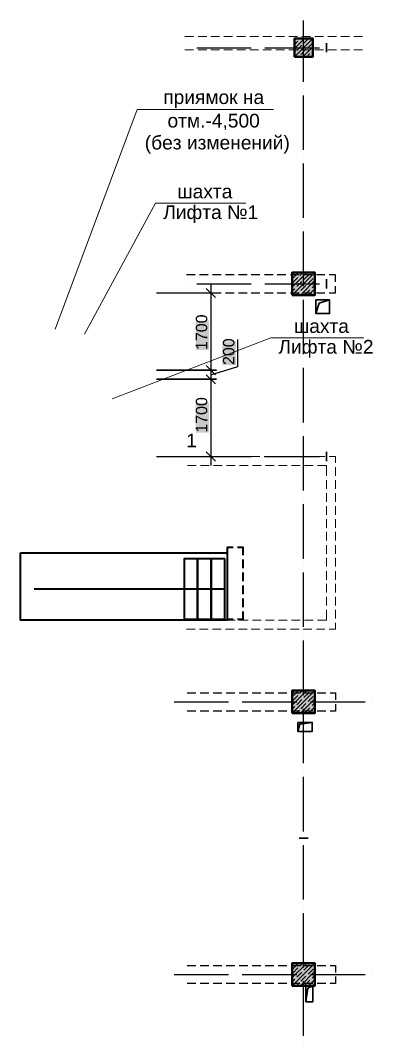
# Model space of a CAD drawing. Header units: millimetres. Extents: x -56773 to 323062, y -262288 to 76460.
# Drawn here: x 120392 to 128139, y 53960 to 76460 of the extents above; entities that cross this region are included whole.
import ezdxf

# ---------------------------------------------------------------- set-up
doc = ezdxf.new("R2010")
doc.units = ezdxf.units.MM
for name, color, linetype in [('PDF _0', 7, 'Continuous'), ('PDF _00 ConLine', 7, 'Continuous'), ('PDF _00 БАЛКИ', 7, 'Continuous'), ('PDF _00 выноски', 7, 'Continuous'), ('PDF _00 КОЛОННА 400', 7, 'Continuous'), ('PDF _00 КОЛОННА 500', 7, 'Continuous'), ('PDF _00 ЛЕСТНИЦА', 7, 'Continuous'), ('PDF _00 ПЛИТА', 7, 'Continuous'), ('PDF _00 СТЕНЫ', 7, 'Continuous'), ('PDF _ОВ_отв.сущ.на плане', 7, 'Continuous'), ('PDF _ОВ_отверстия 2026.03.02_пробивать', 7, 'Continuous'), ('PDF _Текст', 7, 'Continuous')]:
    doc.layers.add(name, color=color, linetype=linetype)
doc.styles.add('PDF GOSTCommon', font='arial.ttf')

msp = doc.modelspace()

# ---------------------------------------------------------------- linework, layer by layer
at = {"layer": 'PDF _0', "lineweight": 25}
for points in [[(124680.031, 70359.6746), (124481.0655, 70558.6401)], [(124481.0655, 66960.3285), (124680.031, 66761.363)]]:
    msp.add_lwpolyline(points, dxfattribs=at)
for points in [[(124481.0655, 68861.0837), (124680.031, 68662.1182)], [(124481.0655, 68662.1182), (124680.031, 68458.9194)]]:
    msp.add_lwpolyline(points, close=True, dxfattribs=at)
at = {"layer": 'PDF _00 ConLine', "lineweight": 25}
for points in [[(126623.1193, 75109.4459), (126623.1193, 76459.8711)], [(124121.2344, 75858.7414), (124121.2344, 75858.7414)], [(124273.6335, 75858.7414), (125471.6596, 75858.7414)], [(125624.0586, 75858.7414), (125624.0586, 75858.7414)], [(125772.2244, 75858.7414), (126970.2505, 75858.7414)], [(127122.6496, 75960.3408), (127122.6496, 75761.3753), (127122.6496, 75960.3408)], [(127122.6496, 75858.7414), (127122.6496, 75858.7414)], [(126623.1193, 74961.2801), (126623.1193, 74961.2801)], [(126623.1193, 73610.855), (126623.1193, 74808.8811)], [(126623.1193, 73458.4559), (126623.1193, 73458.4559)], [(126623.1193, 72112.264), (126623.1193, 73310.2901)], [(126623.1193, 71959.8649), (126623.1193, 71959.8649)], [(126623.1193, 70609.4398), (126623.1193, 71811.6992)], [(124121.2344, 70660.2395), (124121.2344, 70660.2395)], [(124273.6335, 70660.2395), (125471.6596, 70660.2395)], [(124578.4316, 70660.2395), (124578.4316, 68560.5188)], [(125624.0586, 70660.2395), (125624.0586, 70660.2395)], [(125772.2244, 70660.2395), (126970.2505, 70660.2395)], [(127122.6496, 70761.8389), (127122.6496, 70558.6401), (127122.6496, 70761.8389)], [(127122.6496, 70660.2395), (127122.6496, 70660.2395)], [(123384.6388, 70461.274), (124705.4309, 70461.274)], [(126623.1193, 70461.274), (126623.1193, 70461.274)], [(126623.1193, 69110.8488), (126623.1193, 70308.8749)], [(124578.4316, 68662.1182), (125175.328, 68839.9171), (125175.328, 69436.8135)], [(124578.4316, 68958.4498), (124578.4316, 68361.5534)], [(126623.1193, 68958.4498), (126623.1193, 68958.4498)], [(124578.4316, 68759.4843), (124578.4316, 66659.7637)], [(126623.1193, 67608.0246), (126623.1193, 68810.284)], [(126623.1193, 67459.8588), (126623.1193, 67459.8588)], [(126623.1193, 66109.4336), (126623.1193, 67311.693)], [(123384.6388, 66858.7291), (124705.4309, 66858.7291)], [(124121.2344, 66858.7291), (124121.2344, 66858.7291)], [(124273.6335, 66858.7291), (125471.6596, 66858.7291)], [(125624.0586, 66858.7291), (125624.0586, 66858.7291)], [(125772.2244, 66858.7291), (126970.2505, 66858.7291)], [(127122.6496, 66960.3285), (127122.6496, 66761.363), (127122.6496, 66960.3285)], [(127122.6496, 66858.7291), (127122.6496, 66858.7291)], [(126623.1193, 65961.2679), (126623.1193, 65961.2679)], [(126623.1193, 64610.8427), (126623.1193, 65808.8688)], [(126623.1193, 64458.4436), (126623.1193, 64458.4436)], [(126623.1193, 63108.0185), (126623.1193, 64310.2779)], [(126623.1193, 62959.8527), (126623.1193, 62959.8527)], [(126623.1193, 61609.4275), (126623.1193, 62811.6869)], [(123774.1032, 61461.2618), (124972.1292, 61461.2618)], [(125120.295, 61461.2618), (125120.295, 61461.2618)], [(125272.6941, 61461.2618), (126470.7202, 61461.2618)], [(126623.1193, 61461.2618), (126623.1193, 61461.2618)], [(126623.1193, 61461.2618), (126623.1193, 61461.2618)], [(126771.285, 61461.2618), (127973.5444, 61461.2618)], [(128121.7102, 61461.2618), (128121.7102, 61461.2618)], [(126623.1193, 60110.8366), (126623.1193, 61308.8627)], [(126623.1193, 59958.4375), (126623.1193, 59958.4375)], [(126623.1193, 58608.0123), (126623.1193, 59810.2717)], [(126521.5199, 58459.8466), (126720.4853, 58459.8466), (126521.5199, 58459.8466)], [(126623.1193, 58459.8466), (126623.1193, 58459.8466)], [(126623.1193, 57109.4214), (126623.1193, 58307.4475)], [(126623.1193, 56961.2556), (126623.1193, 56961.2556)], [(126623.1193, 55610.8305), (126623.1193, 56808.8565)], [(123774.1032, 55458.4314), (124972.1292, 55458.4314)], [(125120.295, 55458.4314), (125120.295, 55458.4314)], [(125272.6941, 55458.4314), (126470.7202, 55458.4314)], [(126623.1193, 55458.4314), (126623.1193, 55458.4314)], [(126623.1193, 55458.4314), (126623.1193, 55458.4314)], [(126771.285, 55458.4314), (127973.5444, 55458.4314)], [(128121.7102, 55458.4314), (128121.7102, 55458.4314)], [(126623.1193, 54108.0062), (126623.1193, 55310.2656)], [(126623.1193, 53959.8404), (126623.1193, 53959.8404)]]:
    msp.add_lwpolyline(points, dxfattribs=at)
at = {"layer": 'PDF _00 ConLine', "color": 7, "lineweight": 0, "true_color": 0xffffff}
for points in [[(127122.6496, 75960.3408), (127122.6496, 75761.3753), (127122.6496, 75960.3408)], [(127122.6496, 70761.8389), (127122.6496, 70558.6401), (127122.6496, 70761.8389)], [(127122.6496, 66960.3285), (127122.6496, 66761.363), (127122.6496, 66960.3285)], [(126521.5199, 58459.8466), (126720.4853, 58459.8466), (126521.5199, 58459.8466)]]:
    msp.add_lwpolyline(points, dxfattribs=at)
at = {"layer": 'PDF _00 ConLine', "lineweight": 25}
for points in [[(124705.4309, 68759.4843), (123384.6388, 68759.4843)], [(124705.4309, 68560.5188), (123384.6388, 68560.5188)]]:
    msp.add_lwpolyline(points, close=True, dxfattribs=at)
at = {"layer": 'PDF _00 ConLine', "color": 7, "true_color": 0xffffff, "transparency": 33554559}
for points in [[(124244.0003, 69203.9816), (124540.3319, 69203.9816), (124244.0003, 69851.6777)], [(124540.3319, 69203.9816), (124244.0003, 69851.6777), (124540.3319, 69851.6777)], [(124836.6634, 68873.7836), (125137.2282, 68873.7836), (124836.6634, 69398.7138)], [(125137.2282, 68873.7836), (124836.6634, 69398.7138), (125137.2282, 69398.7138)], [(124244.0003, 67383.6593), (124540.3319, 67383.6593), (124244.0003, 68035.5887)], [(124540.3319, 67383.6593), (124244.0003, 68035.5887), (124540.3319, 68035.5887)]]:
    msp.add_solid(points, dxfattribs=at)
at = {"layer": 'PDF _00 БАЛКИ', "lineweight": 25}
for points in [[(124235.5337, 70859.2049), (124045.0349, 70859.2049)], [(124519.1653, 70859.2049), (124328.6665, 70859.2049)], [(124807.0302, 70859.2049), (124616.5314, 70859.2049)], [(125090.6619, 70859.2049), (124900.163, 70859.2049)], [(125378.5268, 70859.2049), (125188.0279, 70859.2049)], [(125662.1584, 70859.2049), (125471.6596, 70859.2049)], [(125950.0233, 70859.2049), (125759.5245, 70859.2049)], [(126233.655, 70859.2049), (126043.1561, 70859.2049)], [(126521.5199, 70859.2049), (126331.021, 70859.2049)], [(126805.1515, 70859.2049), (126614.6527, 70859.2049)], [(127093.0164, 70859.2049), (126902.5176, 70859.2049)], [(127321.615, 70706.8059), (127321.615, 70859.2049), (127186.1492, 70859.2049)], [(124045.0349, 70461.274), (124235.5337, 70461.274)], [(124328.6665, 70461.274), (124519.1653, 70461.274)], [(124616.5314, 70461.274), (124807.0302, 70461.274)], [(124900.163, 70461.274), (125090.6619, 70461.274)], [(125188.0279, 70461.274), (125378.5268, 70461.274)], [(125471.6596, 70461.274), (125662.1584, 70461.274)], [(125759.5245, 70461.274), (125950.0233, 70461.274)], [(126043.1561, 70461.274), (126233.655, 70461.274)], [(126331.021, 70461.274), (126521.5199, 70461.274)], [(126614.6527, 70461.274), (126805.1515, 70461.274)], [(126902.5176, 70461.274), (127093.0164, 70461.274)], [(127186.1492, 70461.274), (127321.615, 70461.274), (127321.615, 70613.6731)], [(124061.9681, 61660.2272), (124252.4669, 61660.2272)], [(124349.833, 61660.2272), (124540.3319, 61660.2272)], [(124633.4646, 61660.2272), (124823.9635, 61660.2272)], [(124921.3296, 61660.2272), (125111.8284, 61660.2272)], [(125204.9612, 61660.2272), (125395.46, 61660.2272)], [(125492.8261, 61660.2272), (125683.3249, 61660.2272)], [(125776.4577, 61660.2272), (125966.9566, 61660.2272)], [(126064.3226, 61660.2272), (126254.8215, 61660.2272)], [(126347.9543, 61660.2272), (126538.4531, 61660.2272)], [(126635.8192, 61660.2272), (126826.318, 61660.2272)], [(126919.4508, 61660.2272), (127109.9497, 61660.2272)], [(127207.3157, 61660.2272), (127321.615, 61660.2272), (127321.615, 61507.8281)], [(124252.4669, 61258.063), (124061.9681, 61258.063)], [(124540.3319, 61258.063), (124349.833, 61258.063)], [(124823.9635, 61258.063), (124633.4646, 61258.063)], [(125111.8284, 61258.063), (124921.3296, 61258.063)], [(125395.46, 61258.063), (125204.9612, 61258.063)], [(125683.3249, 61258.063), (125492.8261, 61258.063)], [(125966.9566, 61258.063), (125776.4577, 61258.063)], [(126254.8215, 61258.063), (126064.3226, 61258.063)], [(126538.4531, 61258.063), (126347.9543, 61258.063)], [(126826.318, 61258.063), (126635.8192, 61258.063)], [(127109.9497, 61258.063), (126919.4508, 61258.063)], [(127321.615, 61410.4621), (127321.615, 61258.063), (127207.3157, 61258.063)], [(124061.9681, 55657.3968), (124252.4669, 55657.3968)], [(124349.833, 55657.3968), (124540.3319, 55657.3968)], [(124633.4646, 55657.3968), (124823.9635, 55657.3968)], [(124921.3296, 55657.3968), (125111.8284, 55657.3968)], [(125204.9612, 55657.3968), (125395.46, 55657.3968)], [(125492.8261, 55657.3968), (125683.3249, 55657.3968)], [(125776.4577, 55657.3968), (125966.9566, 55657.3968)], [(126064.3226, 55657.3968), (126254.8215, 55657.3968)], [(126347.9543, 55657.3968), (126538.4531, 55657.3968)], [(126635.8192, 55657.3968), (126826.318, 55657.3968)], [(126919.4508, 55657.3968), (127109.9497, 55657.3968)], [(127207.3157, 55657.3968), (127321.615, 55657.3968), (127321.615, 55504.9978)], [(127321.615, 55411.865), (127321.615, 55259.4659), (127207.3157, 55259.4659)], [(124252.4669, 55259.4659), (124061.9681, 55259.4659)], [(124540.3319, 55259.4659), (124349.833, 55259.4659)], [(124823.9635, 55259.4659), (124633.4646, 55259.4659)], [(125111.8284, 55259.4659), (124921.3296, 55259.4659)], [(125395.46, 55259.4659), (125204.9612, 55259.4659)], [(125683.3249, 55259.4659), (125492.8261, 55259.4659)], [(125966.9566, 55259.4659), (125776.4577, 55259.4659)], [(126254.8215, 55259.4659), (126064.3226, 55259.4659)], [(126538.4531, 55259.4659), (126347.9543, 55259.4659)], [(126826.318, 55259.4659), (126635.8192, 55259.4659)], [(127109.9497, 55259.4659), (126919.4508, 55259.4659)]]:
    msp.add_lwpolyline(points, dxfattribs=at)
at = {"layer": 'PDF _00 выноски', "lineweight": 18}
for points in [[(121153.6857, 69665.4121), (122957.0748, 74499.8496), (125958.49, 74499.8496)], [(121801.3818, 69555.3461), (123363.4723, 72438.2287), (125348.8936, 72438.2287)], [(122410.9781, 68128.7214), (125899.2236, 69470.68), (127943.9113, 69470.68)]]:
    msp.add_lwpolyline(points, dxfattribs=at)
at = {"layer": 'PDF _00 КОЛОННА 400', "color": 7, "lineweight": 0, "true_color": 0xffffff}
msp.add_lwpolyline([(126424.1538, 75659.7759), (126424.1538, 76061.9401)], dxfattribs=at)
at = {"layer": 'PDF _00 КОЛОННА 400', "lineweight": 35}
for points in [[(126424.1538, 75659.7759), (126424.1538, 76061.9401), (126822.0847, 76061.9401), (126822.0847, 75659.7759)], [(126424.1538, 75659.7759), (126822.0847, 75659.7759), (126822.0847, 76061.9401), (126424.1538, 76061.9401)]]:
    msp.add_lwpolyline(points, close=True, dxfattribs=at)
at = {"layer": 'PDF _00 КОЛОННА 400', "lineweight": 18}
for points in [[(126424.1538, 76019.6071), (126462.2536, 76061.9401)], [(126424.1538, 75841.8081), (126644.2858, 76061.9401)], [(126424.1538, 75659.7759), (126822.0847, 76061.9401)], [(126538.4531, 76049.2402), (126551.153, 76061.9401)], [(126627.3526, 75956.1074), (126733.1853, 76061.9401)], [(126424.1538, 75930.7076), (126496.12, 76002.6738)], [(126470.7202, 75799.4751), (126585.0195, 75913.7744)], [(126517.2866, 76023.8404), (126517.2866, 76023.8404)], [(126601.9527, 75659.7759), (126822.0847, 75879.9079)], [(126606.186, 75934.9409), (126606.186, 75934.9409)], [(126695.0855, 75846.0414), (126695.0855, 75846.0414)], [(126720.4853, 75867.208), (126822.0847, 75968.8074)], [(126424.1538, 75748.6754), (126428.3871, 75757.142)], [(126449.5536, 75778.3085), (126449.5536, 75778.3085)], [(126513.0533, 75659.7759), (126517.2866, 75664.0092)], [(126538.4531, 75689.4091), (126538.4531, 75689.4091)], [(126563.853, 75710.5756), (126673.919, 75824.8749)], [(126690.8522, 75659.7759), (126762.8184, 75731.7421)], [(126779.7517, 75659.7759), (126822.0847, 75702.109)], [(126788.2183, 75757.142), (126788.2183, 75757.142)], [(126809.3848, 75778.3085), (126822.0847, 75791.0084)]]:
    msp.add_lwpolyline(points, dxfattribs=at)
at = {"layer": 'PDF _00 КОЛОННА 400', "color": 7, "true_color": 0xffffff, "transparency": 33554559}
for points in [[(126822.0847, 75659.7759), (126822.0847, 76061.9401), (126424.1538, 75659.7759)], [(126822.0847, 76061.9401), (126424.1538, 75659.7759), (126424.1538, 76061.9401)]]:
    msp.add_solid(points, dxfattribs=at)
at = {"layer": 'PDF _00 КОЛОННА 500', "color": 7, "lineweight": 0, "true_color": 0xffffff}
for points in [[(126373.3541, 70410.4743), (126373.3541, 70910.0046)], [(126373.3541, 61211.4966), (126373.3541, 61711.0269)], [(126373.3541, 55208.6662), (126373.3541, 55708.1965)]]:
    msp.add_lwpolyline(points, dxfattribs=at)
at = {"layer": 'PDF _00 КОЛОННА 500', "lineweight": 35}
for points in [[(126373.3541, 70410.4743), (126373.3541, 70910.0046), (126872.8844, 70910.0046), (126872.8844, 70410.4743)], [(126373.3541, 70410.4743), (126872.8844, 70410.4743), (126872.8844, 70910.0046), (126373.3541, 70910.0046)], [(126373.3541, 61211.4966), (126373.3541, 61711.0269), (126872.8844, 61711.0269), (126872.8844, 61211.4966)], [(126373.3541, 61211.4966), (126872.8844, 61211.4966), (126872.8844, 61711.0269), (126373.3541, 61711.0269)], [(126373.3541, 55208.6662), (126373.3541, 55708.1965), (126872.8844, 55708.1965), (126872.8844, 55208.6662)], [(126373.3541, 55208.6662), (126872.8844, 55208.6662), (126872.8844, 55708.1965), (126373.3541, 55708.1965)]]:
    msp.add_lwpolyline(points, close=True, dxfattribs=at)
at = {"layer": 'PDF _00 КОЛОННА 500', "lineweight": 18}
for points in [[(126373.3541, 70770.3055), (126513.0533, 70910.0046)], [(126373.3541, 70588.2732), (126690.8522, 70910.0046)], [(126373.3541, 70410.4743), (126872.8844, 70910.0046)], [(126373.3541, 70859.2049), (126402.9873, 70893.0714)], [(126538.4531, 70846.505), (126601.9527, 70910.0046)], [(126762.8184, 70893.0714), (126762.8184, 70893.0714)], [(126381.8207, 70689.8726), (126496.12, 70804.1719)], [(126470.7202, 70600.9732), (126585.0195, 70711.0392)], [(126517.2866, 70825.3385), (126517.2866, 70825.3385)], [(126551.153, 70410.4743), (126872.8844, 70732.2057)], [(126606.186, 70736.439), (126606.186, 70736.439)], [(126627.3526, 70757.6055), (126741.6519, 70867.6715)], [(126720.4853, 70668.7061), (126830.5513, 70778.7721)], [(126855.9512, 70804.1719), (126855.9512, 70804.1719)], [(126373.3541, 70499.3738), (126428.3871, 70554.4068)], [(126449.5536, 70575.5733), (126449.5536, 70575.5733)], [(126462.2536, 70410.4743), (126517.2866, 70465.5073)], [(126538.4531, 70486.6739), (126538.4531, 70486.6739)], [(126563.853, 70512.0737), (126673.919, 70622.1397)], [(126652.7524, 70418.9409), (126762.8184, 70533.2402)], [(126695.0855, 70643.3062), (126695.0855, 70643.3062)], [(126733.1853, 70410.4743), (126872.8844, 70550.1735)], [(126788.2183, 70554.4068), (126788.2183, 70554.4068)], [(126809.3848, 70575.5733), (126872.8844, 70639.0729)], [(126822.0847, 70410.4743), (126855.9512, 70444.3408)], [(126373.3541, 61567.0944), (126513.0533, 61711.0269)], [(126373.3541, 61389.2955), (126690.8522, 61711.0269)], [(126373.3541, 61211.4966), (126872.8844, 61711.0269)], [(126373.3541, 61660.2272), (126402.9873, 61689.8604)], [(126538.4531, 61647.5273), (126601.9527, 61711.0269)], [(126627.3526, 61558.6278), (126741.6519, 61668.6938)], [(126762.8184, 61689.8604), (126762.8184, 61689.8604)], [(126381.8207, 61490.8949), (126496.12, 61600.9609)], [(126470.7202, 61397.7621), (126585.0195, 61512.0614)], [(126517.2866, 61622.1274), (126517.2866, 61622.1274)], [(126551.153, 61211.4966), (126872.8844, 61528.9947)], [(126606.186, 61533.228), (126606.186, 61533.228)], [(126695.0855, 61444.3285), (126695.0855, 61444.3285)], [(126720.4853, 61465.4951), (126830.5513, 61579.7944)], [(126809.3848, 61376.5956), (126872.8844, 61440.0952)], [(126855.9512, 61600.9609), (126855.9512, 61600.9609)], [(126373.3541, 61300.3961), (126428.3871, 61355.4291)], [(126449.5536, 61376.5956), (126449.5536, 61376.5956)], [(126462.2536, 61211.4966), (126517.2866, 61266.5296)], [(126538.4531, 61287.6961), (126538.4531, 61287.6961)], [(126563.853, 61308.8627), (126673.919, 61423.162)], [(126652.7524, 61219.9632), (126762.8184, 61330.0292)], [(126733.1853, 61211.4966), (126872.8844, 61351.1957)], [(126788.2183, 61355.4291), (126788.2183, 61355.4291)], [(126822.0847, 61211.4966), (126855.9512, 61241.1297)], [(126373.3541, 55568.4974), (126513.0533, 55708.1965)], [(126373.3541, 55390.6985), (126690.8522, 55708.1965)], [(126373.3541, 55208.6662), (126872.8844, 55708.1965)], [(126373.3541, 55657.3968), (126402.9873, 55691.2633)], [(126381.8207, 55488.0645), (126496.12, 55602.3638)], [(126517.2866, 55623.5304), (126517.2866, 55623.5304)], [(126538.4531, 55644.6969), (126601.9527, 55708.1965)], [(126627.3526, 55555.7975), (126741.6519, 55670.0968)], [(126720.4853, 55466.898), (126830.5513, 55576.964)], [(126762.8184, 55691.2633), (126762.8184, 55691.2633)], [(126855.9512, 55602.3638), (126855.9512, 55602.3638)], [(126373.3541, 55297.5657), (126428.3871, 55352.5987)], [(126449.5536, 55377.9985), (126449.5536, 55377.9985)], [(126470.7202, 55399.1651), (126585.0195, 55509.2311)], [(126551.153, 55208.6662), (126872.8844, 55530.3976)], [(126563.853, 55310.2656), (126673.919, 55420.3316)], [(126606.186, 55534.6309), (126606.186, 55534.6309)], [(126695.0855, 55445.7315), (126695.0855, 55445.7315)], [(126788.2183, 55352.5987), (126788.2183, 55352.5987)], [(126809.3848, 55377.9985), (126872.8844, 55441.4981)], [(126462.2536, 55208.6662), (126517.2866, 55263.6992)], [(126538.4531, 55284.8658), (126538.4531, 55284.8658)], [(126652.7524, 55221.3661), (126762.8184, 55331.4321)], [(126733.1853, 55208.6662), (126872.8844, 55348.3654)], [(126822.0847, 55208.6662), (126855.9512, 55242.5327)]]:
    msp.add_lwpolyline(points, dxfattribs=at)
at = {"layer": 'PDF _00 КОЛОННА 500', "color": 7, "true_color": 0xffffff, "transparency": 33554559}
for points in [[(126872.8844, 70410.4743), (126872.8844, 70910.0046), (126373.3541, 70410.4743)], [(126872.8844, 70910.0046), (126373.3541, 70410.4743), (126373.3541, 70910.0046)], [(126872.8844, 61211.4966), (126872.8844, 61711.0269), (126373.3541, 61211.4966)], [(126872.8844, 61711.0269), (126373.3541, 61211.4966), (126373.3541, 61711.0269)], [(126872.8844, 55208.6662), (126872.8844, 55708.1965), (126373.3541, 55208.6662)], [(126872.8844, 55708.1965), (126373.3541, 55208.6662), (126373.3541, 55708.1965)]]:
    msp.add_solid(points, dxfattribs=at)
at = {"layer": 'PDF _00 ЛЕСТНИЦА', "lineweight": 35}
for points in [[(125069.4953, 64860.6079), (124942.4961, 64860.6079), (124942.4961, 64687.0422)], [(125293.8606, 64687.0422), (125293.8606, 64860.6079), (125166.8614, 64860.6079)], [(124942.4961, 64593.9095), (124942.4961, 64403.4106)], [(125293.8606, 64403.4106), (125293.8606, 64593.9095)], [(124942.4961, 64306.0446), (124942.4961, 64115.5457)], [(125293.8606, 64115.5457), (125293.8606, 64306.0446)], [(120692.2551, 63946.2134), (124891.6964, 63946.2134)], [(124942.4961, 64022.4129), (124942.4961, 63831.9141)], [(125293.8606, 63831.9141), (125293.8606, 64022.4129)], [(124942.4961, 63734.548), (124942.4961, 63544.0492)], [(125293.8606, 63544.0492), (125293.8606, 63734.548)], [(124942.4961, 63450.9164), (124942.4961, 63281.5841), (125069.4953, 63281.5841)], [(125166.8614, 63281.5841), (125293.8606, 63281.5841), (125293.8606, 63450.9164)]]:
    msp.add_lwpolyline(points, dxfattribs=at)
for points in [[(124290.5667, 64610.8427), (123994.2352, 64610.8427), (123994.2352, 63281.5841), (124290.5667, 63281.5841)], [(124591.1316, 64610.8427), (124290.5667, 64610.8427), (124290.5667, 63281.5841), (124591.1316, 63281.5841)], [(124891.6964, 64610.8427), (124591.1316, 64610.8427), (124591.1316, 63281.5841), (124891.6964, 63281.5841)]]:
    msp.add_lwpolyline(points, close=True, dxfattribs=at)
at = {"layer": 'PDF _00 ПЛИТА', "lineweight": 35}
msp.add_lwpolyline([(120391.6903, 64737.8419), (124942.4961, 64737.8419), (124942.4961, 63260.4175), (120391.6903, 63260.4175)], close=True, dxfattribs=at)
at = {"layer": 'PDF _00 СТЕНЫ', "lineweight": 9}
for points in [[(124011.1684, 76108.5065), (124201.6672, 76108.5065)], [(124299.0333, 76108.5065), (124489.5322, 76108.5065)], [(124582.6649, 76108.5065), (124773.1638, 76108.5065)], [(124870.5299, 76108.5065), (125061.0287, 76108.5065)], [(125154.1615, 76108.5065), (125344.6603, 76108.5065)], [(125442.0264, 76108.5065), (125632.5253, 76108.5065)], [(125725.658, 76108.5065), (125916.1569, 76108.5065)], [(126013.523, 76108.5065), (126204.0218, 76108.5065)], [(126297.1546, 76108.5065), (126487.6534, 76108.5065)], [(126585.0195, 76108.5065), (126775.5183, 76108.5065)], [(126868.6511, 76108.5065), (127059.15, 76108.5065)], [(127156.516, 76108.5065), (127347.0149, 76108.5065)], [(127440.1477, 76108.5065), (127630.6465, 76108.5065)], [(127728.0126, 76108.5065), (127918.5114, 76108.5065)], [(124201.6672, 75812.175), (124011.1684, 75812.175)], [(124489.5322, 75812.175), (124299.0333, 75812.175)], [(124773.1638, 75812.175), (124582.6649, 75812.175)], [(125061.0287, 75812.175), (124870.5299, 75812.175)], [(125344.6603, 75812.175), (125154.1615, 75812.175)], [(125632.5253, 75812.175), (125442.0264, 75812.175)], [(125916.1569, 75812.175), (125725.658, 75812.175)], [(126204.0218, 75812.175), (126013.523, 75812.175)], [(126487.6534, 75812.175), (126297.1546, 75812.175)], [(126775.5183, 75812.175), (126585.0195, 75812.175)], [(127059.15, 75812.175), (126868.6511, 75812.175)], [(127347.0149, 75812.175), (127156.516, 75812.175)], [(127630.6465, 75812.175), (127440.1477, 75812.175)], [(127918.5114, 75812.175), (127728.0126, 75812.175)], [(124040.8015, 66858.7291), (124231.3004, 66858.7291)], [(124328.6665, 66858.7291), (124519.1653, 66858.7291)], [(124612.2981, 66858.7291), (124802.7969, 66858.7291)], [(124900.163, 66858.7291), (125090.6619, 66858.7291)], [(125183.7946, 66858.7291), (125374.2935, 66858.7291)], [(125471.6596, 66858.7291), (125662.1584, 66858.7291)], [(125755.2912, 66858.7291), (125945.79, 66858.7291)], [(126043.1561, 66858.7291), (126233.655, 66858.7291)], [(126326.7877, 66858.7291), (126517.2866, 66858.7291)], [(126614.6527, 66858.7291), (126805.1515, 66858.7291)], [(126898.2843, 66858.7291), (127088.7831, 66858.7291)], [(127186.1492, 66858.7291), (127321.615, 66858.7291), (127321.615, 66723.2633)], [(124260.9335, 66659.7637), (124070.4347, 66659.7637)], [(124544.5652, 66659.7637), (124354.0663, 66659.7637)], [(124832.4301, 66659.7637), (124641.9312, 66659.7637)], [(125116.0617, 66659.7637), (124925.5629, 66659.7637)], [(125403.9266, 66659.7637), (125213.4278, 66659.7637)], [(125687.5583, 66659.7637), (125497.0594, 66659.7637)], [(125975.4232, 66659.7637), (125784.9243, 66659.7637)], [(126259.0548, 66659.7637), (126068.556, 66659.7637)], [(126546.9197, 66659.7637), (126356.4209, 66659.7637)], [(126830.5513, 66659.7637), (126640.0525, 66659.7637)], [(127122.6496, 66435.3983), (127122.6496, 66659.7637), (126927.9174, 66659.7637)], [(127321.615, 66625.8972), (127321.615, 66435.3983)], [(127122.6496, 66151.7667), (127122.6496, 66342.2656)], [(127321.615, 66342.2656), (127321.615, 66151.7667)], [(127122.6496, 65863.9018), (127122.6496, 66054.4006)], [(127321.615, 66054.4006), (127321.615, 65863.9018)], [(127122.6496, 65580.2702), (127122.6496, 65770.769)], [(127321.615, 65770.769), (127321.615, 65580.2702)], [(127122.6496, 65292.4053), (127122.6496, 65482.9041)], [(127321.615, 65482.9041), (127321.615, 65292.4053)], [(127122.6496, 65008.7736), (127122.6496, 65199.2725)], [(127321.615, 65199.2725), (127321.615, 65008.7736)], [(127122.6496, 64720.9087), (127122.6496, 64911.4076)], [(127321.615, 64911.4076), (127321.615, 64720.9087)], [(127122.6496, 64437.2771), (127122.6496, 64627.7759)], [(127321.615, 64627.7759), (127321.615, 64437.2771)], [(127122.6496, 64149.4122), (127122.6496, 64339.911)], [(127321.615, 64339.911), (127321.615, 64149.4122)], [(127122.6496, 63865.7805), (127122.6496, 64056.2794)], [(127321.615, 64056.2794), (127321.615, 63865.7805)], [(127122.6496, 63577.9156), (127122.6496, 63768.4145)], [(127321.615, 63768.4145), (127321.615, 63577.9156)], [(126927.9174, 63260.4175), (127122.6496, 63260.4175), (127122.6496, 63484.7829)], [(127321.615, 63484.7829), (127321.615, 63294.284)], [(124070.4347, 63260.4175), (124260.9335, 63260.4175)], [(124354.0663, 63260.4175), (124544.5652, 63260.4175)], [(124641.9312, 63260.4175), (124832.4301, 63260.4175)], [(124925.5629, 63260.4175), (125116.0617, 63260.4175)], [(125213.4278, 63260.4175), (125403.9266, 63260.4175)], [(125497.0594, 63260.4175), (125687.5583, 63260.4175)], [(125784.9243, 63260.4175), (125975.4232, 63260.4175)], [(126068.556, 63260.4175), (126259.0548, 63260.4175)], [(126356.4209, 63260.4175), (126546.9197, 63260.4175)], [(126640.0525, 63260.4175), (126830.5513, 63260.4175)], [(124235.5337, 63061.4521), (124045.0349, 63061.4521)], [(124519.1653, 63061.4521), (124328.6665, 63061.4521)], [(124807.0302, 63061.4521), (124616.5314, 63061.4521)], [(125090.6619, 63061.4521), (124900.163, 63061.4521)], [(125378.5268, 63061.4521), (125188.0279, 63061.4521)], [(125662.1584, 63061.4521), (125471.6596, 63061.4521)], [(125950.0233, 63061.4521), (125759.5245, 63061.4521)], [(126233.655, 63061.4521), (126043.1561, 63061.4521)], [(126521.5199, 63061.4521), (126331.021, 63061.4521)], [(126805.1515, 63061.4521), (126614.6527, 63061.4521)], [(127093.0164, 63061.4521), (126902.5176, 63061.4521)], [(127321.615, 63196.9179), (127321.615, 63061.4521), (127186.1492, 63061.4521)]]:
    msp.add_lwpolyline(points, dxfattribs=at)
at = {"layer": 'PDF _ОВ_отв.сущ.на плане', "lineweight": 30}
for points in [[(126491.8867, 61008.2978), (126813.6181, 61008.2978), (126813.6181, 60809.3324), (126491.8867, 60809.3324)], [(126673.919, 55208.6662), (126822.0847, 55208.6662), (126822.0847, 54857.3017), (126673.919, 54857.3017)]]:
    msp.add_lwpolyline(points, close=True, dxfattribs=at)
for points in [[(126491.8867, 60809.3324), (126538.4531, 60970.1981), (126813.6181, 61008.2978)], [(126673.919, 54857.3017), (126716.252, 55157.8665), (126822.0847, 55208.6662)]]:
    msp.add_lwpolyline(points, dxfattribs=at)
at = {"layer": 'PDF _ОВ_отверстия 2026.03.02_пробивать', "lineweight": 30}
msp.add_lwpolyline([(126894.051, 70308.8749), (127194.6158, 70308.8749), (127194.6158, 70008.3101), (126894.051, 70008.3101)], close=True, dxfattribs=at)
msp.add_lwpolyline([(126894.051, 70008.3101), (126961.7839, 70232.6754), (127194.6158, 70308.8749)], dxfattribs=at)

# ---------------------------------------------------------------- texts
at = {"layer": 'PDF _Текст', "attachment_point": 4, "style": 'PDF GOSTCommon'}
for s, insert, char_height in [('приямок на', (123533.3742, 74725.4767), 301.93932), ('отм.-4,500', (123627.6492, 74225.9249), 301.93932), ('(без изменений)', (123126.9605, 73726.373), 301.939318), ('шахта', (123842.4185, 72693.4039), 301.93932), ('Лифта №1', (123533.3742, 72193.8553), 301.93932), ('шахта', (126407.9075, 69729.9712), 301.93932), ('Лифта №2', (126069.2288, 69230.4193), 301.93932), ('1', (124041.3926, 67215.283), 301.9393)]:
    msp.add_mtext(s, dxfattribs=dict(at, insert=insert, char_height=char_height))
at = {"layer": 'PDF _Текст', "char_height": 251.61506, "attachment_point": 4, "rotation": 90, "style": 'PDF GOSTCommon'}
for s, insert in [('1700', (124378.2033, 69205.3166)), ('200', (124975.1234, 68875.1057)), ('1700', (124378.2033, 67384.9211))]:
    msp.add_mtext(s, dxfattribs=dict(at, insert=insert))

doc.saveas('drawing.dxf')
